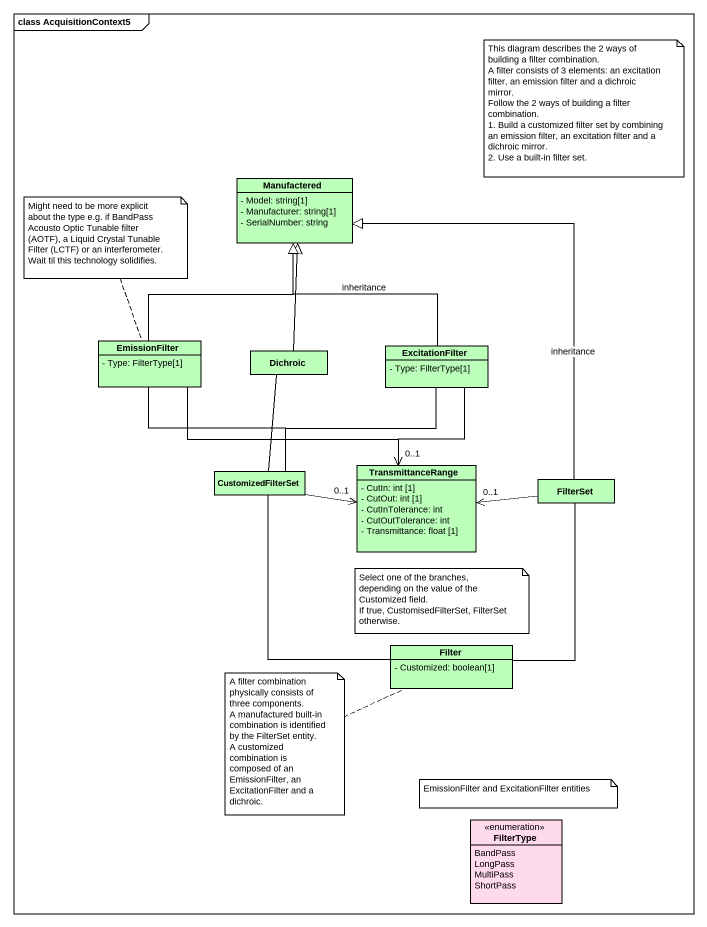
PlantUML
@startuml
mainframe class AcquisitionContext5
hide circle
hide empty members
skinparam classAttributeIconSize 0
class Manufactered #BBFFBB {
  - Model: string[1]
  - Manufacturer: string[1]
  - SerialNumber: string
}
class EmissionFilter #BBFFBB {
  - Type: FilterType[1]
}
class Dichroic #BBFFBB
class ExcitationFilter #BBFFBB {
  - Type: FilterType[1]
}
class CustomizedFilterSet #BBFFBB
class TransmittanceRange #BBFFBB {
  - CutIn: int [1]
  - CutOut: int [1]
  - CutInTolerance: int
  - CutOutTolerance: int
  - Transmittance: float [1]
}
class FilterSet #BBFFBB
class Filter #BBFFBB {
  - Customized: boolean[1]
}
enum FilterType #FFD9EC {
  BandPass
  LongPass
  MultiPass
  ShortPass
}
EmissionFilter -up-|> Manufactered
EmissionFilter -right-> "0..1" TransmittanceRange
Dichroic -up-|> Manufactered
ExcitationFilter -up-|> Manufactered : inheritance
ExcitationFilter --> TransmittanceRange
CustomizedFilterSet -up- EmissionFilter
CustomizedFilterSet -up- Dichroic
CustomizedFilterSet -up- ExcitationFilter
CustomizedFilterSet -right-> "0..1" TransmittanceRange
FilterSet -up-|> Manufactered : inheritance
FilterSet -left-> "0..1" TransmittanceRange
Filter -up- CustomizedFilterSet
Filter -up- FilterSet
note as N1
  This diagram describes the 2 ways of building a filter combination.
  A filter consists of 3 elements: an excitation filter, an emission filter and a dichroic mirror.
  Follow the 2 ways of building a filter combination.
  1. Build a customized filter set by combining an emission filter, an excitation filter and a dichroic mirror.
  2. Use a built-in filter set.
end note
note top of EmissionFilter : Might need to be more explicit about the type e.g. if BandPass Acousto Optic Tunable filter (AOTF), a Liquid Crystal Tunable Filter (LCTF) or an interferometer. Wait til this technology solidifies.
note as N3
  Select one of the branches, depending on the value of the Customized field.
  If true, CustomisedFilterSet, FilterSet otherwise.
end note
note left of Filter
  A filter combination physically consists of three components.
  A manufactured built-in combination is identified by the FilterSet entity.
  A customized combination is composed of an EmissionFilter, an ExcitationFilter and a dichroic.
end note
note as N5
  EmissionFilter and ExcitationFilter entities
end note
@enduml
